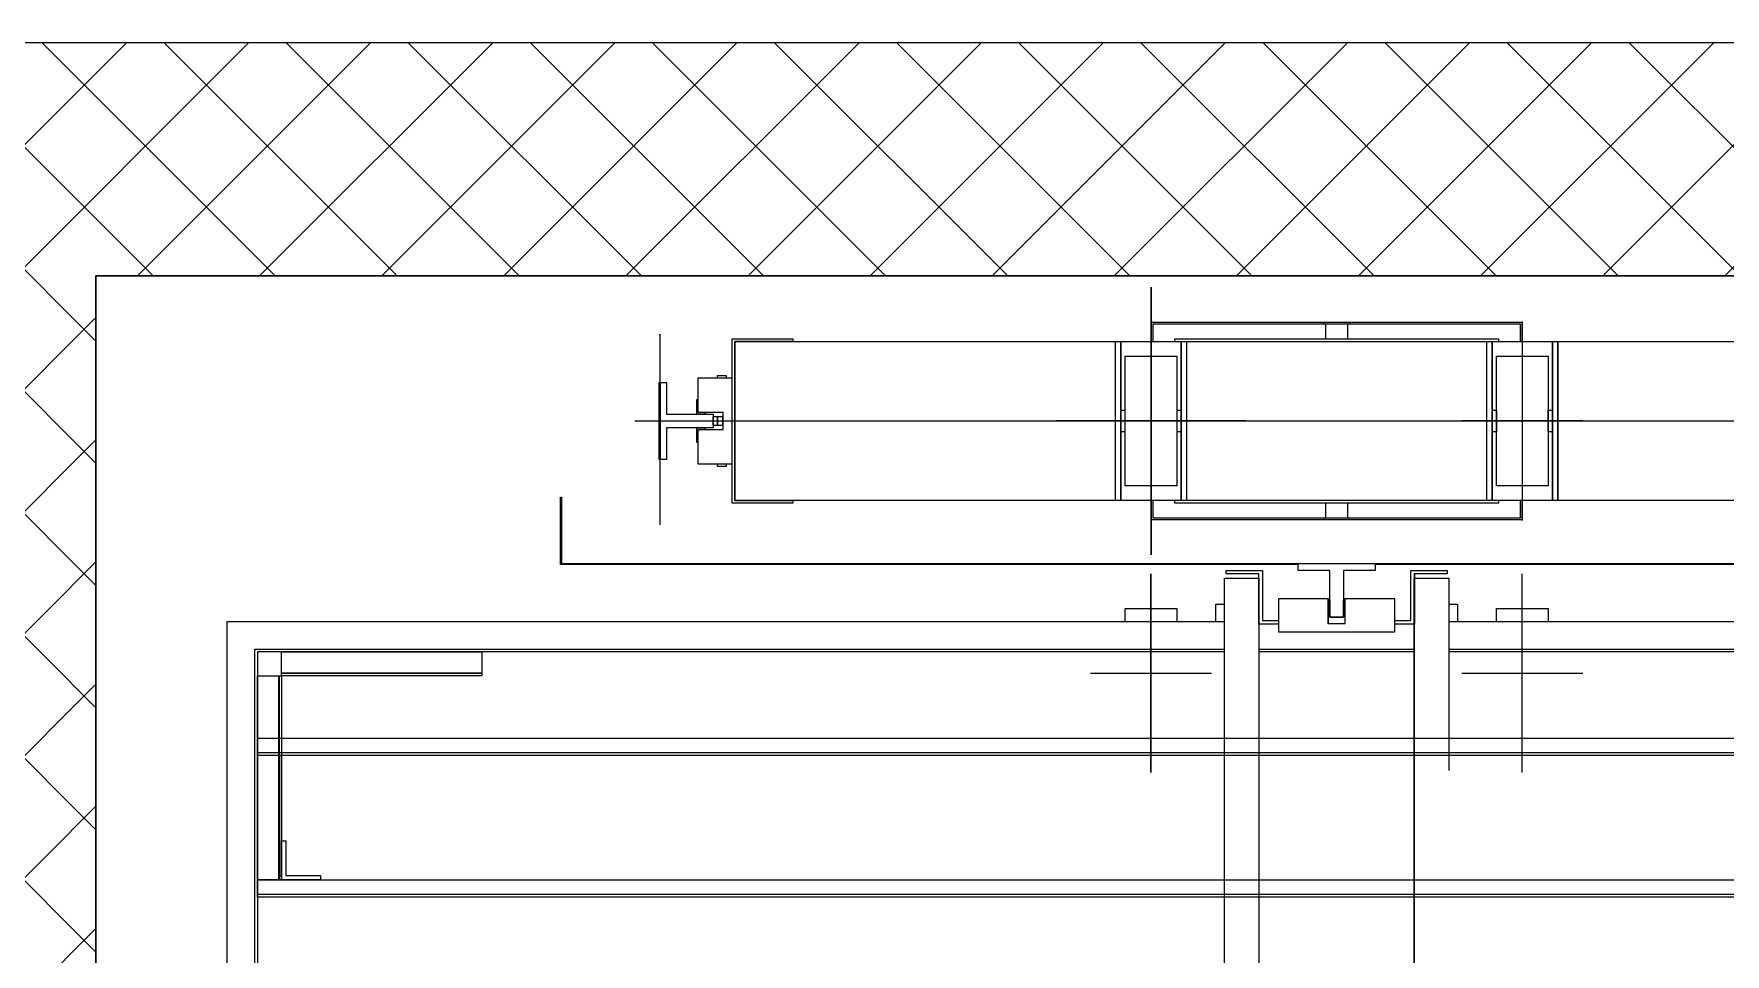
# Model space of a CAD drawing. Header units: millimetres. Extents: x 24747 to 137666, y -34589 to 43444.
# Drawn here: x 111600.2 to 111796.1, y 40690.8 to 40797.3 of the extents above; entities that cross this region are included whole.
import ezdxf

# ---------------------------------------------------------------- set-up
doc = ezdxf.new("R2010")
doc.units = ezdxf.units.MM
doc.header["$LTSCALE"] = 10
for name, color, linetype in [('EPC INTERRATO DEFINITIVO PILASTRI', 5, 'Continuous'), ('X_Ascensori', 6, 'Continuous'), ('X_MURI', 3, 'Continuous')]:
    doc.layers.add(name, color=color, linetype=linetype)
doc.layers.add('EPC RETINI PIANO INTERRATO DEFINITIVO', color=4, linetype='Continuous', lineweight=0)
pattern_1 = [(45, (157624.513, 6383.593), (-7.0710678, 7.0710678), []), (135, (157624.513, 6383.593), (-7.0710678, -7.0710678), [])]

# ---------------------------------------------------------------- blocks, each defined once
blk = doc.blocks.new('A$C63B8221F')
at = {"layer": 'X_Ascensori'}
for p, q in [((42451.8, 21777.53, 0), (42451.8, 21746.53, 0)), ((42451.85, 21771.23, 0), (42451.85, 21773.48, 0)), ((42451.85, 21773.48, 0), (42474.75, 21773.48, 0)), ((42452.05, 21771.23, 0), (42452.05, 21773.28, 0)), ((42452.05, 21773.28, 0), (42474.55, 21773.28, 0)), ((42471.85, 21773.28, 0), (42471.85, 21773.48, 0)), ((42471.85, 21773.48, 0), (42494.75, 21773.48, 0)), ((42472.05, 21771.53, 0), (42472.05, 21773.28, 0)), ((42472.05, 21773.28, 0), (42494.55, 21773.28, 0)), ((42474.55, 21773.28, 0), (42474.55, 21771.53, 0)), ((42474.75, 21773.48, 0), (42474.75, 21773.28, 0)), ((42494.55, 21773.28, 0), (42494.55, 21771.23, 0)), ((42494.75, 21773.48, 0), (42494.75, 21771.23, 0)), ((42494.8, 21773.53, 0), (42494.8, 21750.53, 0)), ((42394.85, 21772.03, 0), (42394.9, 21772.03, 0)), ((42394.9, 21772.03, 0), (42394.9, 21766.48, 0)), ((42403.3, 21752.53, 0), (42403.3, 21771.53, 0)), ((42403.3, 21771.53, 0), (42410.3, 21771.53, 0)), ((42403.6, 21771.23, 0), (42403.6, 21752.83, 0)), ((42410.3, 21771.23, 0), (42403.6, 21771.23, 0)), ((42403.6, 21752.83, 0), (42403.6, 21771.23, 0)), ((42403.6, 21771.23, 0), (42447.7, 21771.23, 0)), ((42410.3, 21771.53, 0), (42410.3, 21771.23, 0)), ((42447.7, 21771.23, 0), (42448.3, 21771.23, 0)), ((42447.7, 21752.83, 0), (42447.7, 21771.23, 0)), ((42448.3, 21771.23, 0), (42455.3, 21771.23, 0)), ((42448.3, 21763.28, 0), (42448.3, 21771.23, 0)), ((42448.3, 21771.23, 0), (42448.3, 21752.83, 0)), ((42454.55, 21771.23, 0), (42454.55, 21771.53, 0)), ((42454.55, 21771.53, 0), (42492.05, 21771.53, 0)), ((42455.3, 21771.23, 0), (42455.9, 21771.23, 0)), ((42455.3, 21752.83, 0), (42455.3, 21771.23, 0)), ((42455.3, 21771.23, 0), (42455.3, 21763.28, 0)), ((42455.9, 21771.23, 0), (42490.7, 21771.23, 0)), ((42455.9, 21771.23, 0), (42455.9, 21752.83, 0)), ((42490.7, 21752.83, 0), (42490.7, 21771.23, 0)), ((42490.7, 21771.23, 0), (42491.3, 21771.23, 0)), ((42491.3, 21771.23, 0), (42491.3, 21752.83, 0)), ((42491.3, 21763.28, 0), (42491.3, 21771.23, 0)), ((42491.3, 21771.23, 0), (42498.3, 21771.23, 0)), ((42492.05, 21771.53, 0), (42492.05, 21771.23, 0)), ((42498.3, 21771.23, 0), (42498.3, 21763.28, 0)), ((42498.3, 21752.83, 0), (42498.3, 21771.23, 0)), ((42498.3, 21771.23, 0), (42498.9, 21771.23, 0)), ((42498.9, 21771.23, 0), (42498.9, 21752.83, 0)), ((42498.9, 21771.23, 0), (42543, 21771.23, 0)), ((42448.8, 21768.96, 0), (42448.8, 21769.53, 0)), ((42448.8, 21769.53, 0), (42454.8, 21769.53, 0)), ((42448.8, 21767.33, 0), (42448.8, 21768.96, 0)), ((42454.8, 21769.53, 0), (42454.8, 21768.96, 0)), ((42454.8, 21768.96, 0), (42454.8, 21767.33, 0)), ((42491.8, 21768.96, 0), (42491.8, 21769.53, 0)), ((42491.8, 21769.53, 0), (42497.8, 21769.53, 0)), ((42491.8, 21767.33, 0), (42491.8, 21768.96, 0)), ((42497.8, 21769.53, 0), (42497.8, 21768.96, 0)), ((42497.8, 21768.96, 0), (42497.8, 21767.33, 0)), ((42394.85, 21757.58, 0), (42394.85, 21766.48, 0)), ((42394.85, 21766.48, 0), (42394.95, 21766.48, 0)), ((42394.9, 21766.48, 0), (42395.69, 21766.48, 0)), ((42394.9, 21757.58, 0), (42394.9, 21766.48, 0)), ((42394.95, 21766.48, 0), (42394.95, 21757.58, 0)), ((42395.69, 21766.48, 0), (42395.69, 21762.82, 0)), ((42399.35, 21763.03, 0), (42399.35, 21767.03, 0)), ((42399.35, 21767.03, 0), (42403.25, 21767.03, 0)), ((42401.6, 21767.03, 0), (42401.6, 21767.28, 0)), ((42401.6, 21767.28, 0), (42402.6, 21767.28, 0)), ((42402.6, 21767.28, 0), (42402.6, 21767.03, 0)), ((42403.25, 21767.03, 0), (42403.25, 21757.03, 0)), ((42448.8, 21764.9, 0), (42448.8, 21767.33, 0)), ((42454.8, 21767.33, 0), (42454.8, 21764.9, 0)), ((42491.8, 21764.9, 0), (42491.8, 21767.33, 0)), ((42497.8, 21767.33, 0), (42497.8, 21764.9, 0)), ((42399.2, 21762.83, 0), (42399.2, 21764.53, 0)), ((42399.2, 21764.53, 0), (42399.35, 21764.53, 0)), ((42448.8, 21762.03, 0), (42448.8, 21764.9, 0)), ((42454.8, 21764.9, 0), (42454.8, 21762.03, 0)), ((42491.8, 21762.03, 0), (42491.8, 21764.9, 0)), ((42497.8, 21764.9, 0), (42497.8, 21762.03, 0)), ((42395.69, 21762.82, 0), (42401.1, 21762.82, 0)), ((42400.2, 21762.83, 0), (42399.2, 21762.83, 0)), ((42402.25, 21763.03, 0), (42399.35, 21763.03, 0)), ((42400.2, 21762.82, 0), (42400.2, 21763.03, 0)), ((42401.1, 21762.82, 0), (42401.1, 21761.24, 0)), ((42402.2, 21762.53, 0), (42401.1, 21762.53, 0)), ((42401.1, 21761.53, 0), (42401.1, 21762.53, 0)), ((42401.6, 21762.53, 0), (42401.6, 21761.53, 0)), ((42401.6, 21761.53, 0), (42401.6, 21762.53, 0)), ((42402.2, 21761.53, 0), (42402.2, 21762.53, 0)), ((42402.25, 21761.03, 0), (42402.25, 21763.03, 0)), ((42448.3, 21763.18, 0), (42448.3, 21763.28, 0)), ((42448.3, 21763.28, 0), (42448.8, 21763.28, 0)), ((42448.3, 21762.91, 0), (42448.3, 21763.18, 0)), ((42448.3, 21762.51, 0), (42448.3, 21762.91, 0)), ((42448.3, 21762.03, 0), (42448.3, 21762.51, 0)), ((42454.8, 21763.28, 0), (42455.3, 21763.28, 0)), ((42455.3, 21763.28, 0), (42455.3, 21763.18, 0)), ((42455.3, 21763.18, 0), (42455.3, 21762.91, 0)), ((42455.3, 21762.91, 0), (42455.3, 21762.51, 0)), ((42455.3, 21762.51, 0), (42455.3, 21762.03, 0)), ((42491.3, 21763.18, 0), (42491.3, 21763.28, 0)), ((42491.3, 21763.28, 0), (42491.8, 21763.28, 0)), ((42491.3, 21762.91, 0), (42491.3, 21763.18, 0)), ((42491.3, 21762.51, 0), (42491.3, 21762.91, 0)), ((42491.3, 21762.03, 0), (42491.3, 21762.51, 0)), ((42491.8, 21763.28, 0), (42491.8, 21763.18, 0)), ((42491.8, 21763.18, 0), (42491.8, 21762.91, 0)), ((42491.8, 21762.91, 0), (42491.8, 21762.51, 0)), ((42491.8, 21762.51, 0), (42491.8, 21762.03, 0)), ((42497.8, 21763.18, 0), (42497.8, 21763.28, 0)), ((42497.8, 21763.28, 0), (42498.3, 21763.28, 0)), ((42497.8, 21762.91, 0), (42497.8, 21763.18, 0)), ((42497.8, 21762.51, 0), (42497.8, 21762.91, 0)), ((42497.8, 21762.03, 0), (42497.8, 21762.51, 0)), ((42498.3, 21763.28, 0), (42498.3, 21763.18, 0)), ((42498.3, 21763.18, 0), (42498.3, 21762.91, 0)), ((42498.3, 21762.91, 0), (42498.3, 21762.51, 0)), ((42498.3, 21762.51, 0), (42498.3, 21762.03, 0)), ((42392, 21762.03, 0), (42554.6, 21762.03, 0)), ((42401.1, 21761.24, 0), (42395.69, 21761.24, 0)), ((42395.69, 21761.24, 0), (42395.69, 21757.58, 0)), ((42399.2, 21759.53, 0), (42399.2, 21761.23, 0)), ((42399.2, 21761.23, 0), (42400.2, 21761.23, 0)), ((42399.35, 21757.03, 0), (42399.35, 21761.03, 0)), ((42399.35, 21761.03, 0), (42402.25, 21761.03, 0)), ((42400.2, 21761.03, 0), (42400.2, 21761.24, 0)), ((42401.1, 21761.53, 0), (42402.2, 21761.53, 0)), ((42462.8, 21762.03, 0), (42440.8, 21762.03, 0)), ((42448.3, 21761.55, 0), (42448.3, 21762.03, 0)), ((42448.3, 21761.15, 0), (42448.3, 21761.55, 0)), ((42448.3, 21760.87, 0), (42448.3, 21761.15, 0)), ((42448.3, 21760.78, 0), (42448.3, 21760.87, 0)), ((42448.8, 21760.78, 0), (42448.3, 21760.78, 0)), ((42448.3, 21752.83, 0), (42448.3, 21760.78, 0)), ((42448.8, 21759.16, 0), (42448.8, 21762.03, 0)), ((42454.8, 21762.03, 0), (42454.8, 21759.16, 0)), ((42455.3, 21760.78, 0), (42454.8, 21760.78, 0)), ((42455.3, 21762.03, 0), (42455.3, 21761.55, 0)), ((42455.3, 21761.55, 0), (42455.3, 21761.15, 0)), ((42455.3, 21761.15, 0), (42455.3, 21760.87, 0)), ((42455.3, 21760.87, 0), (42455.3, 21760.78, 0)), ((42455.3, 21760.78, 0), (42455.3, 21752.83, 0)), ((42501.8, 21762.03, 0), (42487.8, 21762.03, 0)), ((42491.3, 21761.55, 0), (42491.3, 21762.03, 0)), ((42491.3, 21761.15, 0), (42491.3, 21761.55, 0)), ((42491.3, 21760.87, 0), (42491.3, 21761.15, 0)), ((42491.3, 21760.78, 0), (42491.3, 21760.87, 0)), ((42491.8, 21760.78, 0), (42491.3, 21760.78, 0)), ((42491.3, 21752.83, 0), (42491.3, 21760.78, 0)), ((42491.8, 21762.03, 0), (42491.8, 21761.55, 0)), ((42491.8, 21759.16, 0), (42491.8, 21762.03, 0)), ((42491.8, 21761.55, 0), (42491.8, 21761.15, 0)), ((42491.8, 21761.15, 0), (42491.8, 21760.87, 0)), ((42491.8, 21760.87, 0), (42491.8, 21760.78, 0)), ((42497.8, 21761.55, 0), (42497.8, 21762.03, 0)), ((42497.8, 21762.03, 0), (42497.8, 21759.16, 0)), ((42497.8, 21761.15, 0), (42497.8, 21761.55, 0)), ((42497.8, 21760.87, 0), (42497.8, 21761.15, 0)), ((42497.8, 21760.78, 0), (42497.8, 21760.87, 0)), ((42498.3, 21760.78, 0), (42497.8, 21760.78, 0)), ((42498.3, 21762.03, 0), (42498.3, 21761.55, 0)), ((42498.3, 21761.55, 0), (42498.3, 21761.15, 0)), ((42498.3, 21761.15, 0), (42498.3, 21760.87, 0)), ((42498.3, 21760.87, 0), (42498.3, 21760.78, 0)), ((42498.3, 21760.78, 0), (42498.3, 21752.83, 0)), ((42399.35, 21759.53, 0), (42399.2, 21759.53, 0)), ((42448.8, 21756.73, 0), (42448.8, 21759.16, 0)), ((42454.8, 21759.16, 0), (42454.8, 21756.73, 0)), ((42491.8, 21756.73, 0), (42491.8, 21759.16, 0)), ((42497.8, 21759.16, 0), (42497.8, 21756.73, 0)), ((42394.95, 21757.58, 0), (42394.85, 21757.58, 0)), ((42395.69, 21757.58, 0), (42394.9, 21757.58, 0)), ((42394.9, 21757.58, 0), (42394.9, 21750.03, 0)), ((42403.25, 21757.03, 0), (42399.35, 21757.03, 0)), ((42401.6, 21756.78, 0), (42401.6, 21757.03, 0)), ((42402.6, 21756.78, 0), (42401.6, 21756.78, 0)), ((42402.6, 21757.03, 0), (42402.6, 21756.78, 0)), ((42448.8, 21755.1, 0), (42448.8, 21756.73, 0)), ((42454.8, 21756.73, 0), (42454.8, 21755.1, 0)), ((42491.8, 21755.1, 0), (42491.8, 21756.73, 0)), ((42497.8, 21756.73, 0), (42497.8, 21755.1, 0)), ((42448.8, 21754.53, 0), (42448.8, 21755.1, 0)), ((42454.8, 21755.1, 0), (42454.8, 21754.53, 0)), ((42491.8, 21754.53, 0), (42491.8, 21755.1, 0)), ((42497.8, 21755.1, 0), (42497.8, 21754.53, 0)), ((42383.4, 21753.23, 0), (42383.5, 21753.23, 0)), ((42383.4, 21745.43, 0), (42383.4, 21753.23, 0)), ((42383.5, 21753.23, 0), (42383.5, 21745.53, 0)), ((42403.6, 21752.83, 0), (42410.3, 21752.83, 0)), ((42447.7, 21752.83, 0), (42403.6, 21752.83, 0)), ((42410.3, 21752.83, 0), (42410.3, 21752.53, 0)), ((42448.3, 21752.83, 0), (42447.7, 21752.83, 0)), ((42455.3, 21752.83, 0), (42448.3, 21752.83, 0)), ((42454.8, 21754.53, 0), (42448.8, 21754.53, 0)), ((42451.85, 21750.58, 0), (42451.85, 21752.83, 0)), ((42452.05, 21750.78, 0), (42452.05, 21752.83, 0)), ((42454.55, 21752.53, 0), (42454.55, 21752.83, 0)), ((42455.9, 21752.83, 0), (42455.3, 21752.83, 0)), ((42490.7, 21752.83, 0), (42455.9, 21752.83, 0)), ((42491.3, 21752.83, 0), (42490.7, 21752.83, 0)), ((42498.3, 21752.83, 0), (42491.3, 21752.83, 0)), ((42497.8, 21754.53, 0), (42491.8, 21754.53, 0)), ((42492.05, 21752.83, 0), (42492.05, 21752.53, 0)), ((42494.55, 21752.83, 0), (42494.55, 21750.78, 0)), ((42494.75, 21752.83, 0), (42494.75, 21750.58, 0)), ((42498.9, 21752.83, 0), (42498.3, 21752.83, 0)), ((42543, 21752.83, 0), (42498.9, 21752.83, 0)), ((42410.3, 21752.53, 0), (42403.3, 21752.53, 0)), ((42474.55, 21750.78, 0), (42452.05, 21750.78, 0)), ((42492.05, 21752.53, 0), (42454.55, 21752.53, 0)), ((42471.85, 21750.58, 0), (42471.85, 21750.78, 0)), ((42472.05, 21750.78, 0), (42472.05, 21752.53, 0)), ((42494.55, 21750.78, 0), (42472.05, 21750.78, 0)), ((42474.55, 21752.53, 0), (42474.55, 21750.78, 0)), ((42474.75, 21750.78, 0), (42474.75, 21750.58, 0)), ((42474.75, 21750.58, 0), (42451.85, 21750.58, 0)), ((42494.75, 21750.58, 0), (42471.85, 21750.58, 0)), ((42468.85, 21745.43, 0), (42383.4, 21745.43, 0)), ((42383.5, 21745.53, 0), (42468.85, 21745.53, 0)), ((42468.85, 21744.74, 0), (42468.85, 21745.53, 0)), ((42468.85, 21745.53, 0), (42477.75, 21745.53, 0)), ((42468.85, 21745.48, 0), (42468.85, 21745.53, 0)), ((42468.85, 21745.53, 0), (42468.85, 21745.43, 0)), ((42477.75, 21745.48, 0), (42468.85, 21745.48, 0)), ((42477.75, 21745.53, 0), (42477.75, 21744.74, 0)), ((42477.75, 21745.53, 0), (42477.75, 21745.48, 0)), ((42477.75, 21745.43, 0), (42477.75, 21745.53, 0)), ((42477.75, 21745.53, 0), (42563.1, 21745.53, 0)), ((42563.2, 21745.43, 0), (42477.75, 21745.43, 0)), ((42451.8, 21721.33, 0), (42451.8, 21744.33, 0)), ((42460.3, 21743.83, 0), (42464.3, 21743.83, 0)), ((42460.3, 21606.83, 0), (42460.3, 21743.83, 0)), ((42460.5, 21744.73, 0), (42464.7, 21744.73, 0)), ((42460.5, 21744.33, 0), (42460.5, 21744.73, 0)), ((42464.3, 21744.33, 0), (42460.5, 21744.33, 0)), ((42464.3, 21738.53, 0), (42464.3, 21744.33, 0)), ((42464.3, 21743.83, 0), (42464.3, 21606.83, 0)), ((42464.7, 21744.73, 0), (42464.7, 21738.93, 0)), ((42472.51, 21744.74, 0), (42468.85, 21744.74, 0)), ((42472.51, 21739.33, 0), (42472.51, 21744.74, 0)), ((42474.1, 21744.74, 0), (42474.1, 21739.33, 0)), ((42477.75, 21744.74, 0), (42474.1, 21744.74, 0)), ((42481.9, 21744.73, 0), (42486.1, 21744.73, 0)), ((42481.9, 21738.93, 0), (42481.9, 21744.73, 0)), ((42486.1, 21744.33, 0), (42482.3, 21744.33, 0)), ((42482.3, 21744.33, 0), (42482.3, 21738.53, 0)), ((42482.3, 21743.83, 0), (42486.3, 21743.83, 0)), ((42482.3, 21606.83, 0), (42482.3, 21743.83, 0)), ((42486.1, 21744.73, 0), (42486.1, 21744.33, 0)), ((42486.3, 21743.83, 0), (42486.3, 21721.58, 0)), ((42494.8, 21721.33, 0), (42494.8, 21744.33, 0)), ((42466.6, 21741.48, 0), (42472.3, 21741.48, 0)), ((42466.6, 21737.58, 0), (42466.6, 21741.48, 0)), ((42472.3, 21741.48, 0), (42472.3, 21738.58, 0)), ((42472.3, 21741.33, 0), (42472.5, 21741.33, 0)), ((42472.5, 21741.33, 0), (42472.5, 21739.33, 0)), ((42474.1, 21739.33, 0), (42474.1, 21741.33, 0)), ((42474.1, 21741.33, 0), (42474.3, 21741.33, 0)), ((42474.3, 21741.48, 0), (42480, 21741.48, 0)), ((42474.3, 21738.58, 0), (42474.3, 21741.48, 0)), ((42480, 21741.48, 0), (42480, 21737.58, 0)), ((42448.8, 21739.76, 0), (42448.8, 21740.33, 0)), ((42448.8, 21740.33, 0), (42454.8, 21740.33, 0)), ((42448.8, 21738.83, 0), (42448.8, 21739.76, 0)), ((42454.8, 21740.33, 0), (42454.8, 21739.76, 0)), ((42454.8, 21739.76, 0), (42454.8, 21738.83, 0)), ((42459.3, 21740.83, 0), (42460.3, 21740.83, 0)), ((42459.3, 21738.83, 0), (42459.3, 21740.83, 0)), ((42464.7, 21738.93, 0), (42466.6, 21738.93, 0)), ((42472.5, 21739.33, 0), (42474.1, 21739.33, 0)), ((42474.1, 21739.33, 0), (42472.51, 21739.33, 0)), ((42480, 21738.93, 0), (42481.9, 21738.93, 0)), ((42486.3, 21740.83, 0), (42487.3, 21740.83, 0)), ((42487.3, 21740.83, 0), (42487.3, 21738.83, 0)), ((42491.8, 21739.76, 0), (42491.8, 21740.33, 0)), ((42491.8, 21740.33, 0), (42497.8, 21740.33, 0)), ((42491.8, 21738.83, 0), (42491.8, 21739.76, 0)), ((42497.8, 21740.33, 0), (42497.8, 21739.76, 0)), ((42497.8, 21739.76, 0), (42497.8, 21738.83, 0)), ((42344.8, 21738.83, 0), (42460.3, 21738.83, 0)), ((42344.8, 21611.83, 0), (42344.8, 21738.83, 0)), ((42466.6, 21738.53, 0), (42464.3, 21738.53, 0)), ((42480, 21737.58, 0), (42466.6, 21737.58, 0)), ((42472.3, 21738.58, 0), (42474.3, 21738.58, 0)), ((42482.3, 21738.53, 0), (42480, 21738.53, 0)), ((42486.3, 21738.83, 0), (42584.8, 21738.83, 0)), ((42348, 21615.03, 0), (42348, 21735.63, 0)), ((42348, 21735.63, 0), (42460.3, 21735.63, 0)), ((42348.3, 21735.33, 0), (42348.3, 21615.33, 0)), ((42460.3, 21735.33, 0), (42348.3, 21735.33, 0)), ((42351.1, 21732.83, 0), (42351.1, 21735.33, 0)), ((42351.1, 21735.33, 0), (42374.3, 21735.33, 0)), ((42374.3, 21735.33, 0), (42374.3, 21732.83, 0)), ((42464.3, 21735.63, 0), (42482.3, 21735.63, 0)), ((42482.3, 21735.33, 0), (42464.3, 21735.33, 0)), ((42486.3, 21735.63, 0), (42578.6, 21735.63, 0)), ((42578.6, 21735.33, 0), (42486.3, 21735.33, 0)), ((42348.3, 21732.53, 0), (42350.8, 21732.53, 0)), ((42348.3, 21708.93, 0), (42348.3, 21732.53, 0)), ((42350.8, 21732.53, 0), (42351.1, 21732.53, 0)), ((42350.8, 21708.93, 0), (42350.8, 21732.53, 0)), ((42350.8, 21732.53, 0), (42350.8, 21708.93, 0)), ((42351.1, 21732.53, 0), (42351.1, 21732.83, 0)), ((42351.1, 21732.83, 0), (42374.3, 21732.83, 0)), ((42374.3, 21732.83, 0), (42351.1, 21732.83, 0)), ((42374.3, 21732.53, 0), (42351.1, 21732.53, 0)), ((42351.1, 21732.53, 0), (42351.1, 21708.93, 0)), ((42374.3, 21732.83, 0), (42374.3, 21732.53, 0)), ((42444.8, 21732.83, 0), (42458.8, 21732.83, 0)), ((42487.8, 21732.83, 0), (42501.8, 21732.83, 0)), ((42348.3, 21723.33, 0), (42348.3, 21725.33, 0)), ((42348.3, 21725.33, 0), (42578.3, 21725.33, 0)), ((42348.3, 21723.63, 0), (42348.3, 21725.33, 0)), ((42348.3, 21725.33, 0), (42578.3, 21725.33, 0)), ((42578.3, 21723.63, 0), (42348.3, 21723.63, 0)), ((42578.3, 21723.33, 0), (42348.3, 21723.33, 0)), ((42350.9, 21723.33, 0), (42351.1, 21723.33, 0)), ((42350.9, 21709.33, 0), (42350.9, 21723.33, 0)), ((42351.1, 21723.33, 0), (42351.1, 21709.33, 0)), ((42351.1, 21713.43, 0), (42351.6, 21713.43, 0)), ((42351.1, 21708.93, 0), (42351.1, 21713.43, 0)), ((42351.6, 21713.43, 0), (42351.6, 21709.43, 0)), ((42348.3, 21706.93, 0), (42348.3, 21708.93, 0)), ((42348.3, 21708.93, 0), (42578.3, 21708.93, 0)), ((42348.3, 21707.23, 0), (42348.3, 21708.93, 0)), ((42348.3, 21708.93, 0), (42578.3, 21708.93, 0)), ((42350.8, 21708.93, 0), (42348.3, 21708.93, 0)), ((42351.1, 21708.93, 0), (42350.8, 21708.93, 0)), ((42351.1, 21709.33, 0), (42350.9, 21709.33, 0)), ((42355.6, 21708.93, 0), (42351.1, 21708.93, 0)), ((42351.6, 21709.43, 0), (42355.6, 21709.43, 0)), ((42355.6, 21709.43, 0), (42355.6, 21708.93, 0)), ((42578.3, 21707.23, 0), (42348.3, 21707.23, 0)), ((42578.3, 21706.93, 0), (42348.3, 21706.93, 0))]:
    blk.add_line(p, q, dxfattribs=at)

msp = doc.modelspace()

# ---------------------------------------------------------------- hatches: boundary and pattern name
at = {"layer": 'EPC RETINI PIANO INTERRATO DEFINITIVO'}
h = msp.add_hatch(dxfattribs=at)
h.set_pattern_fill('_USER', color=256, scale=10, angle=45, style=0, double=1, pattern_type=0)
h.set_pattern_definition(pattern_1)
h.paths.add_polyline_path([(108851.46132, 41258.30505), (108896.46132, 41258.30505), (108896.46132, 41208.30505), (108851.46132, 41208.30505)])
h.paths.add_polyline_path([(108851.46132, 40862.30505), (108896.46132, 40862.30505), (108896.46132, 40812.30505), (108851.46132, 40812.30505)])
h.paths.add_polyline_path([(109268.20701, 40828.18846), (109268.20701, 40801.18846), (109388.20701, 40801.18846), (109388.20701, 40828.18846)])
h.paths.add_polyline_path([(109851.46318, 40784.32741), (109878.46318, 40784.32741), (109878.46318, 40553.62981), (109851.46318, 40553.62981)])
h.paths.add_polyline_path([(110242.97444, 40784.32741), (110269.97444, 40784.32741), (110269.97444, 40664.32741), (110242.97444, 40664.32741)])
h.paths.add_polyline_path([(110952.44177, 40356.30491), (110932.44177, 40356.30491), (110932.44177, 40796.30491), (110952.44177, 40796.30491)])
h.paths.add_polyline_path([(111607.37262, 40584.30491), (111884.43408, 40584.30491), (111884.43408, 40568.32323), (111607.37262, 40568.32323)])
h.paths.add_polyline_path([(111607.37262, 40769.30491), (111884.37262, 40769.30491), (111884.37262, 40796.30491), (111580.37262, 40796.30491), (111580.37262, 40356.30491), (111884.37262, 40356.30491), (111884.37262, 40383.30491), (111607.37262, 40383.30491)])
h = msp.add_hatch(dxfattribs=at)
h.set_pattern_fill('_USER', color=256, scale=10, angle=45, style=0, double=1, pattern_type=0)
h.set_pattern_definition(pattern_1)
h.paths.add_polyline_path([(111884.37262, 40796.30491), (111580.37262, 40796.30491), (111580.37262, 40356.30491), (111884.37262, 40356.30491), (111884.37262, 40383.30491), (111607.37262, 40383.30491), (111607.37262, 40769.30491), (111884.37262, 40769.30491)])

# ---------------------------------------------------------------- linework, layer by layer
at = {"layer": 'EPC INTERRATO DEFINITIVO PILASTRI', "elevation": 0}
msp.add_lwpolyline([(111607.37262, 40769.30491), (111884.37262, 40769.30491), (111884.37262, 40796.30491), (111580.37262, 40796.30491), (111580.37262, 40356.30491), (111884.37262, 40356.30491), (111884.37262, 40383.30491), (111607.37262, 40383.30491), (111607.37262, 40769.30491)], dxfattribs=at)
msp.add_lwpolyline([(111607.37262, 40769.30491), (111884.37262, 40769.30491), (111884.37262, 40796.30491), (111580.37262, 40796.30491), (111580.37262, 40356.30491), (111884.37262, 40356.30491), (111884.37262, 40383.30491), (111607.37262, 40383.30491), (111607.37262, 40769.30491)], dxfattribs=at)
at = {"layer": 'X_Ascensori'}
for p, q in [((111729.57262, 40768.02323, 0), (111729.57262, 40737.02323, 0)), ((111729.62262, 40761.72323, 0), (111729.62262, 40763.97323, 0)), ((111729.62262, 40763.97323, 0), (111752.52262, 40763.97323, 0)), ((111729.82262, 40761.72323, 0), (111729.82262, 40763.77323, 0)), ((111729.82262, 40763.77323, 0), (111752.32262, 40763.77323, 0)), ((111749.62262, 40763.77323, 0), (111749.62262, 40763.97323, 0)), ((111749.62262, 40763.97323, 0), (111772.52262, 40763.97323, 0)), ((111749.82262, 40762.02323, 0), (111749.82262, 40763.77323, 0)), ((111749.82262, 40763.77323, 0), (111772.32262, 40763.77323, 0)), ((111752.32262, 40763.77323, 0), (111752.32262, 40762.02323, 0)), ((111752.52262, 40763.97323, 0), (111752.52262, 40763.77323, 0)), ((111772.32262, 40763.77323, 0), (111772.32262, 40761.72323, 0)), ((111772.52262, 40763.97323, 0), (111772.52262, 40761.72323, 0)), ((111772.57262, 40764.02323, 0), (111772.57262, 40741.02323, 0)), ((111672.62262, 40762.52323, 0), (111672.67262, 40762.52323, 0)), ((111672.67262, 40762.52323, 0), (111672.67262, 40756.97323, 0)), ((111681.07262, 40743.02323, 0), (111681.07262, 40762.02323, 0)), ((111681.07262, 40762.02323, 0), (111688.07262, 40762.02323, 0)), ((111681.37262, 40761.72323, 0), (111681.37262, 40743.32323, 0)), ((111688.07262, 40761.72323, 0), (111681.37262, 40761.72323, 0)), ((111681.37262, 40743.32323, 0), (111681.37262, 40761.72323, 0)), ((111681.37262, 40761.72323, 0), (111725.47262, 40761.72323, 0)), ((111688.07262, 40762.02323, 0), (111688.07262, 40761.72323, 0)), ((111725.47262, 40761.72323, 0), (111726.07262, 40761.72323, 0)), ((111725.47262, 40743.32323, 0), (111725.47262, 40761.72323, 0)), ((111726.07262, 40761.72323, 0), (111733.07262, 40761.72323, 0)), ((111726.07262, 40753.77323, 0), (111726.07262, 40761.72323, 0)), ((111726.07262, 40761.72323, 0), (111726.07262, 40743.32323, 0)), ((111732.32262, 40761.72323, 0), (111732.32262, 40762.02323, 0)), ((111732.32262, 40762.02323, 0), (111769.82262, 40762.02323, 0)), ((111733.07262, 40761.72323, 0), (111733.67262, 40761.72323, 0)), ((111733.07262, 40743.32323, 0), (111733.07262, 40761.72323, 0)), ((111733.07262, 40761.72323, 0), (111733.07262, 40753.77323, 0)), ((111733.67262, 40761.72323, 0), (111768.47262, 40761.72323, 0)), ((111733.67262, 40761.72323, 0), (111733.67262, 40743.32323, 0)), ((111768.47262, 40743.32323, 0), (111768.47262, 40761.72323, 0)), ((111768.47262, 40761.72323, 0), (111769.07262, 40761.72323, 0)), ((111769.07262, 40761.72323, 0), (111769.07262, 40743.32323, 0)), ((111769.07262, 40753.77323, 0), (111769.07262, 40761.72323, 0)), ((111769.07262, 40761.72323, 0), (111776.07262, 40761.72323, 0)), ((111769.82262, 40762.02323, 0), (111769.82262, 40761.72323, 0)), ((111776.07262, 40761.72323, 0), (111776.07262, 40753.77323, 0)), ((111776.07262, 40743.32323, 0), (111776.07262, 40761.72323, 0)), ((111776.07262, 40761.72323, 0), (111776.67262, 40761.72323, 0)), ((111776.67262, 40761.72323, 0), (111776.67262, 40743.32323, 0)), ((111776.67262, 40761.72323, 0), (111820.77262, 40761.72323, 0)), ((111726.57262, 40759.45232, 0), (111726.57262, 40760.02323, 0)), ((111726.57262, 40760.02323, 0), (111732.57262, 40760.02323, 0)), ((111726.57262, 40757.82653, 0), (111726.57262, 40759.45232, 0)), ((111732.57262, 40760.02323, 0), (111732.57262, 40759.45232, 0)), ((111732.57262, 40759.45232, 0), (111732.57262, 40757.82653, 0)), ((111769.57262, 40759.45232, 0), (111769.57262, 40760.02323, 0)), ((111769.57262, 40760.02323, 0), (111775.57262, 40760.02323, 0)), ((111769.57262, 40757.82653, 0), (111769.57262, 40759.45232, 0)), ((111775.57262, 40760.02323, 0), (111775.57262, 40759.45232, 0)), ((111775.57262, 40759.45232, 0), (111775.57262, 40757.82653, 0)), ((111672.62262, 40748.07323, 0), (111672.62262, 40756.97323, 0)), ((111672.62262, 40756.97323, 0), (111672.72262, 40756.97323, 0)), ((111672.67262, 40756.97323, 0), (111673.46262, 40756.97323, 0)), ((111672.67262, 40748.07323, 0), (111672.67262, 40756.97323, 0)), ((111672.72262, 40756.97323, 0), (111672.72262, 40748.07323, 0)), ((111673.46262, 40756.97323, 0), (111673.46262, 40753.31723, 0)), ((111677.12262, 40753.52323, 0), (111677.12262, 40757.52323, 0)), ((111677.12262, 40757.52323, 0), (111681.02262, 40757.52323, 0)), ((111679.37262, 40757.52323, 0), (111679.37262, 40757.77323, 0)), ((111679.37262, 40757.77323, 0), (111680.37262, 40757.77323, 0)), ((111680.37262, 40757.77323, 0), (111680.37262, 40757.52323, 0)), ((111681.02262, 40757.52323, 0), (111681.02262, 40747.52323, 0)), ((111726.57262, 40755.39335, 0), (111726.57262, 40757.82653, 0)), ((111732.57262, 40757.82653, 0), (111732.57262, 40755.39335, 0)), ((111769.57262, 40755.39335, 0), (111769.57262, 40757.82653, 0)), ((111775.57262, 40757.82653, 0), (111775.57262, 40755.39335, 0)), ((111676.97262, 40753.32323, 0), (111676.97262, 40755.02323, 0)), ((111676.97262, 40755.02323, 0), (111677.12262, 40755.02323, 0)), ((111726.57262, 40752.52323, 0), (111726.57262, 40755.39335, 0)), ((111732.57262, 40755.39335, 0), (111732.57262, 40752.52323, 0)), ((111769.57262, 40752.52323, 0), (111769.57262, 40755.39335, 0)), ((111775.57262, 40755.39335, 0), (111775.57262, 40752.52323, 0)), ((111673.46262, 40753.31723, 0), (111678.87262, 40753.31723, 0)), ((111677.97262, 40753.32323, 0), (111676.97262, 40753.32323, 0)), ((111680.02262, 40753.52323, 0), (111677.12262, 40753.52323, 0)), ((111677.97262, 40753.31723, 0), (111677.97262, 40753.52323, 0)), ((111678.87262, 40753.31723, 0), (111678.87262, 40751.72923, 0)), ((111679.97262, 40753.02323, 0), (111678.87262, 40753.02323, 0)), ((111678.87262, 40752.02323, 0), (111678.87262, 40753.02323, 0)), ((111679.37262, 40753.02323, 0), (111679.37262, 40752.02323, 0)), ((111679.37262, 40752.02323, 0), (111679.37262, 40753.02323, 0)), ((111679.97262, 40752.02323, 0), (111679.97262, 40753.02323, 0)), ((111680.02262, 40751.52323, 0), (111680.02262, 40753.52323, 0)), ((111726.07262, 40753.67808, 0), (111726.07262, 40753.77323, 0)), ((111726.07262, 40753.77323, 0), (111726.57262, 40753.77323, 0)), ((111726.07262, 40753.40711, 0), (111726.07262, 40753.67808, 0)), ((111726.07262, 40753.00158, 0), (111726.07262, 40753.40711, 0)), ((111726.07262, 40752.52323, 0), (111726.07262, 40753.00158, 0)), ((111732.57262, 40753.77323, 0), (111733.07262, 40753.77323, 0)), ((111733.07262, 40753.77323, 0), (111733.07262, 40753.67808, 0)), ((111733.07262, 40753.67808, 0), (111733.07262, 40753.40711, 0)), ((111733.07262, 40753.40711, 0), (111733.07262, 40753.00158, 0)), ((111733.07262, 40753.00158, 0), (111733.07262, 40752.52323, 0)), ((111769.07262, 40753.67808, 0), (111769.07262, 40753.77323, 0)), ((111769.07262, 40753.77323, 0), (111769.57262, 40753.77323, 0)), ((111769.07262, 40753.40711, 0), (111769.07262, 40753.67808, 0)), ((111769.07262, 40753.00158, 0), (111769.07262, 40753.40711, 0)), ((111769.07262, 40752.52323, 0), (111769.07262, 40753.00158, 0)), ((111769.57262, 40753.77323, 0), (111769.57262, 40753.67808, 0)), ((111769.57262, 40753.67808, 0), (111769.57262, 40753.40711, 0)), ((111769.57262, 40753.40711, 0), (111769.57262, 40753.00158, 0)), ((111769.57262, 40753.00158, 0), (111769.57262, 40752.52323, 0)), ((111775.57262, 40753.67808, 0), (111775.57262, 40753.77323, 0)), ((111775.57262, 40753.77323, 0), (111776.07262, 40753.77323, 0)), ((111775.57262, 40753.40711, 0), (111775.57262, 40753.67808, 0)), ((111775.57262, 40753.00158, 0), (111775.57262, 40753.40711, 0)), ((111775.57262, 40752.52323, 0), (111775.57262, 40753.00158, 0)), ((111776.07262, 40753.77323, 0), (111776.07262, 40753.67808, 0)), ((111776.07262, 40753.67808, 0), (111776.07262, 40753.40711, 0)), ((111776.07262, 40753.40711, 0), (111776.07262, 40753.00158, 0)), ((111776.07262, 40753.00158, 0), (111776.07262, 40752.52323, 0)), ((111669.77262, 40752.52323, 0), (111832.37262, 40752.52323, 0)), ((111678.87262, 40751.72923, 0), (111673.46262, 40751.72923, 0)), ((111673.46262, 40751.72923, 0), (111673.46262, 40748.07323, 0)), ((111676.97262, 40750.02323, 0), (111676.97262, 40751.72323, 0)), ((111676.97262, 40751.72323, 0), (111677.97262, 40751.72323, 0)), ((111677.12262, 40747.52323, 0), (111677.12262, 40751.52323, 0)), ((111677.12262, 40751.52323, 0), (111680.02262, 40751.52323, 0)), ((111677.97262, 40751.52323, 0), (111677.97262, 40751.72923, 0)), ((111678.87262, 40752.02323, 0), (111679.97262, 40752.02323, 0)), ((111740.57262, 40752.52323, 0), (111718.57262, 40752.52323, 0)), ((111726.07262, 40752.04487, 0), (111726.07262, 40752.52323, 0)), ((111726.07262, 40751.63934, 0), (111726.07262, 40752.04487, 0)), ((111726.07262, 40751.36838, 0), (111726.07262, 40751.63934, 0)), ((111726.07262, 40751.27323, 0), (111726.07262, 40751.36838, 0)), ((111726.57262, 40751.27323, 0), (111726.07262, 40751.27323, 0)), ((111726.07262, 40743.32323, 0), (111726.07262, 40751.27323, 0)), ((111726.57262, 40749.6531, 0), (111726.57262, 40752.52323, 0)), ((111732.57262, 40752.52323, 0), (111732.57262, 40749.6531, 0)), ((111733.07262, 40751.27323, 0), (111732.57262, 40751.27323, 0)), ((111733.07262, 40752.52323, 0), (111733.07262, 40752.04487, 0)), ((111733.07262, 40752.04487, 0), (111733.07262, 40751.63934, 0)), ((111733.07262, 40751.63934, 0), (111733.07262, 40751.36838, 0)), ((111733.07262, 40751.36838, 0), (111733.07262, 40751.27323, 0)), ((111733.07262, 40751.27323, 0), (111733.07262, 40743.32323, 0)), ((111779.57262, 40752.52323, 0), (111765.57262, 40752.52323, 0)), ((111769.07262, 40752.04487, 0), (111769.07262, 40752.52323, 0)), ((111769.07262, 40751.63934, 0), (111769.07262, 40752.04487, 0)), ((111769.07262, 40751.36838, 0), (111769.07262, 40751.63934, 0)), ((111769.07262, 40751.27323, 0), (111769.07262, 40751.36838, 0)), ((111769.57262, 40751.27323, 0), (111769.07262, 40751.27323, 0)), ((111769.07262, 40743.32323, 0), (111769.07262, 40751.27323, 0)), ((111769.57262, 40752.52323, 0), (111769.57262, 40752.04487, 0)), ((111769.57262, 40749.6531, 0), (111769.57262, 40752.52323, 0)), ((111769.57262, 40752.04487, 0), (111769.57262, 40751.63934, 0)), ((111769.57262, 40751.63934, 0), (111769.57262, 40751.36838, 0)), ((111769.57262, 40751.36838, 0), (111769.57262, 40751.27323, 0)), ((111775.57262, 40752.04487, 0), (111775.57262, 40752.52323, 0)), ((111775.57262, 40752.52323, 0), (111775.57262, 40749.6531, 0)), ((111775.57262, 40751.63934, 0), (111775.57262, 40752.04487, 0)), ((111775.57262, 40751.36838, 0), (111775.57262, 40751.63934, 0)), ((111775.57262, 40751.27323, 0), (111775.57262, 40751.36838, 0)), ((111776.07262, 40751.27323, 0), (111775.57262, 40751.27323, 0)), ((111776.07262, 40752.52323, 0), (111776.07262, 40752.04487, 0)), ((111776.07262, 40752.04487, 0), (111776.07262, 40751.63934, 0)), ((111776.07262, 40751.63934, 0), (111776.07262, 40751.36838, 0)), ((111776.07262, 40751.36838, 0), (111776.07262, 40751.27323, 0)), ((111776.07262, 40751.27323, 0), (111776.07262, 40743.32323, 0)), ((111677.12262, 40750.02323, 0), (111676.97262, 40750.02323, 0)), ((111726.57262, 40747.21993, 0), (111726.57262, 40749.6531, 0)), ((111732.57262, 40749.6531, 0), (111732.57262, 40747.21993, 0)), ((111769.57262, 40747.21993, 0), (111769.57262, 40749.6531, 0)), ((111775.57262, 40749.6531, 0), (111775.57262, 40747.21993, 0)), ((111672.72262, 40748.07323, 0), (111672.62262, 40748.07323, 0)), ((111673.46262, 40748.07323, 0), (111672.67262, 40748.07323, 0)), ((111672.67262, 40748.07323, 0), (111672.67262, 40740.52323, 0)), ((111681.02262, 40747.52323, 0), (111677.12262, 40747.52323, 0)), ((111679.37262, 40747.27323, 0), (111679.37262, 40747.52323, 0)), ((111680.37262, 40747.27323, 0), (111679.37262, 40747.27323, 0)), ((111680.37262, 40747.52323, 0), (111680.37262, 40747.27323, 0)), ((111726.57262, 40745.59413, 0), (111726.57262, 40747.21993, 0)), ((111732.57262, 40747.21993, 0), (111732.57262, 40745.59413, 0)), ((111769.57262, 40745.59413, 0), (111769.57262, 40747.21993, 0)), ((111775.57262, 40747.21993, 0), (111775.57262, 40745.59413, 0)), ((111726.57262, 40745.02323, 0), (111726.57262, 40745.59413, 0)), ((111732.57262, 40745.59413, 0), (111732.57262, 40745.02323, 0)), ((111769.57262, 40745.02323, 0), (111769.57262, 40745.59413, 0)), ((111775.57262, 40745.59413, 0), (111775.57262, 40745.02323, 0)), ((111661.17262, 40743.72323, 0), (111661.27262, 40743.72323, 0)), ((111661.17262, 40735.92323, 0), (111661.17262, 40743.72323, 0)), ((111661.27262, 40743.72323, 0), (111661.27262, 40736.02323, 0)), ((111681.37262, 40743.32323, 0), (111688.07262, 40743.32323, 0)), ((111725.47262, 40743.32323, 0), (111681.37262, 40743.32323, 0)), ((111688.07262, 40743.32323, 0), (111688.07262, 40743.02323, 0)), ((111726.07262, 40743.32323, 0), (111725.47262, 40743.32323, 0)), ((111733.07262, 40743.32323, 0), (111726.07262, 40743.32323, 0)), ((111732.57262, 40745.02323, 0), (111726.57262, 40745.02323, 0)), ((111729.62262, 40741.07323, 0), (111729.62262, 40743.32323, 0)), ((111729.82262, 40741.27323, 0), (111729.82262, 40743.32323, 0)), ((111732.32262, 40743.02323, 0), (111732.32262, 40743.32323, 0)), ((111733.67262, 40743.32323, 0), (111733.07262, 40743.32323, 0)), ((111768.47262, 40743.32323, 0), (111733.67262, 40743.32323, 0)), ((111769.07262, 40743.32323, 0), (111768.47262, 40743.32323, 0)), ((111776.07262, 40743.32323, 0), (111769.07262, 40743.32323, 0)), ((111775.57262, 40745.02323, 0), (111769.57262, 40745.02323, 0)), ((111769.82262, 40743.32323, 0), (111769.82262, 40743.02323, 0)), ((111772.32262, 40743.32323, 0), (111772.32262, 40741.27323, 0)), ((111772.52262, 40743.32323, 0), (111772.52262, 40741.07323, 0)), ((111776.67262, 40743.32323, 0), (111776.07262, 40743.32323, 0)), ((111820.77262, 40743.32323, 0), (111776.67262, 40743.32323, 0)), ((111688.07262, 40743.02323, 0), (111681.07262, 40743.02323, 0)), ((111752.32262, 40741.27323, 0), (111729.82262, 40741.27323, 0)), ((111769.82262, 40743.02323, 0), (111732.32262, 40743.02323, 0)), ((111749.62262, 40741.07323, 0), (111749.62262, 40741.27323, 0)), ((111749.82262, 40741.27323, 0), (111749.82262, 40743.02323, 0)), ((111772.32262, 40741.27323, 0), (111749.82262, 40741.27323, 0)), ((111752.32262, 40743.02323, 0), (111752.32262, 40741.27323, 0)), ((111752.52262, 40741.27323, 0), (111752.52262, 40741.07323, 0)), ((111752.52262, 40741.07323, 0), (111729.62262, 40741.07323, 0)), ((111772.52262, 40741.07323, 0), (111749.62262, 40741.07323, 0)), ((111746.62262, 40735.92323, 0), (111661.17262, 40735.92323, 0)), ((111661.27262, 40736.02323, 0), (111746.62262, 40736.02323, 0)), ((111746.62262, 40735.23323, 0), (111746.62262, 40736.02323, 0)), ((111746.62262, 40736.02323, 0), (111755.52262, 40736.02323, 0)), ((111746.62262, 40735.97323, 0), (111746.62262, 40736.02323, 0)), ((111746.62262, 40736.02323, 0), (111746.62262, 40735.92323, 0)), ((111755.52262, 40735.97323, 0), (111746.62262, 40735.97323, 0)), ((111755.52262, 40736.02323, 0), (111755.52262, 40735.23323, 0)), ((111755.52262, 40736.02323, 0), (111755.52262, 40735.97323, 0)), ((111755.52262, 40735.92323, 0), (111755.52262, 40736.02323, 0)), ((111755.52262, 40736.02323, 0), (111840.87262, 40736.02323, 0)), ((111840.97262, 40735.92323, 0), (111755.52262, 40735.92323, 0)), ((111729.57262, 40711.82323, 0), (111729.57262, 40734.82323, 0)), ((111738.07262, 40734.32323, 0), (111742.07262, 40734.32323, 0)), ((111738.07262, 40597.32323, 0), (111738.07262, 40734.32323, 0)), ((111738.27262, 40735.22323, 0), (111742.47262, 40735.22323, 0)), ((111738.27262, 40734.82323, 0), (111738.27262, 40735.22323, 0)), ((111742.07262, 40734.82323, 0), (111738.27262, 40734.82323, 0)), ((111742.07262, 40729.02323, 0), (111742.07262, 40734.82323, 0)), ((111742.07262, 40734.32323, 0), (111742.07262, 40597.32323, 0)), ((111742.47262, 40735.22323, 0), (111742.47262, 40729.42323, 0)), ((111750.27862, 40735.23323, 0), (111746.62262, 40735.23323, 0)), ((111750.27862, 40729.82323, 0), (111750.27862, 40735.23323, 0)), ((111751.86662, 40735.23323, 0), (111751.86662, 40729.82323, 0)), ((111755.52262, 40735.23323, 0), (111751.86662, 40735.23323, 0)), ((111759.67262, 40735.22323, 0), (111763.87262, 40735.22323, 0)), ((111759.67262, 40729.42323, 0), (111759.67262, 40735.22323, 0)), ((111763.87262, 40734.82323, 0), (111760.07262, 40734.82323, 0)), ((111760.07262, 40734.82323, 0), (111760.07262, 40729.02323, 0)), ((111760.07262, 40734.32323, 0), (111764.07262, 40734.32323, 0)), ((111760.07262, 40597.32323, 0), (111760.07262, 40734.32323, 0)), ((111763.87262, 40735.22323, 0), (111763.87262, 40734.82323, 0)), ((111764.07262, 40734.32323, 0), (111764.07262, 40712.07323, 0)), ((111772.57262, 40711.82323, 0), (111772.57262, 40734.82323, 0)), ((111744.37262, 40731.97323, 0), (111750.07262, 40731.97323, 0)), ((111744.37262, 40728.07323, 0), (111744.37262, 40731.97323, 0)), ((111750.07262, 40731.97323, 0), (111750.07262, 40729.07323, 0)), ((111750.07262, 40731.82323, 0), (111750.27262, 40731.82323, 0)), ((111750.27262, 40731.82323, 0), (111750.27262, 40729.82323, 0)), ((111751.87262, 40729.82323, 0), (111751.87262, 40731.82323, 0)), ((111751.87262, 40731.82323, 0), (111752.07262, 40731.82323, 0)), ((111752.07262, 40731.97323, 0), (111757.77262, 40731.97323, 0)), ((111752.07262, 40729.07323, 0), (111752.07262, 40731.97323, 0)), ((111757.77262, 40731.97323, 0), (111757.77262, 40728.07323, 0)), ((111726.57262, 40730.25232, 0), (111726.57262, 40730.82323, 0)), ((111726.57262, 40730.82323, 0), (111732.57262, 40730.82323, 0)), ((111726.57262, 40729.32323, 0), (111726.57262, 40730.25232, 0)), ((111732.57262, 40730.82323, 0), (111732.57262, 40730.25232, 0)), ((111732.57262, 40730.25232, 0), (111732.57262, 40729.32323, 0)), ((111737.07262, 40731.32323, 0), (111738.07262, 40731.32323, 0)), ((111737.07262, 40729.32323, 0), (111737.07262, 40731.32323, 0)), ((111742.47262, 40729.42323, 0), (111744.37262, 40729.42323, 0)), ((111750.27262, 40729.82323, 0), (111751.87262, 40729.82323, 0)), ((111751.86662, 40729.82323, 0), (111750.27862, 40729.82323, 0)), ((111757.77262, 40729.42323, 0), (111759.67262, 40729.42323, 0)), ((111764.07262, 40731.32323, 0), (111765.07262, 40731.32323, 0)), ((111765.07262, 40731.32323, 0), (111765.07262, 40729.32323, 0)), ((111769.57262, 40730.25232, 0), (111769.57262, 40730.82323, 0)), ((111769.57262, 40730.82323, 0), (111775.57262, 40730.82323, 0)), ((111769.57262, 40729.32323, 0), (111769.57262, 40730.25232, 0)), ((111775.57262, 40730.82323, 0), (111775.57262, 40730.25232, 0)), ((111775.57262, 40730.25232, 0), (111775.57262, 40729.32323, 0)), ((111622.57262, 40729.32323, 0), (111738.07262, 40729.32323, 0)), ((111622.57262, 40602.32323, 0), (111622.57262, 40729.32323, 0)), ((111744.37262, 40729.02323, 0), (111742.07262, 40729.02323, 0)), ((111757.77262, 40728.07323, 0), (111744.37262, 40728.07323, 0)), ((111750.07262, 40729.07323, 0), (111752.07262, 40729.07323, 0)), ((111760.07262, 40729.02323, 0), (111757.77262, 40729.02323, 0)), ((111764.07262, 40729.32323, 0), (111862.57262, 40729.32323, 0)), ((111625.77262, 40605.52323, 0), (111625.77262, 40726.12323, 0)), ((111625.77262, 40726.12323, 0), (111738.07262, 40726.12323, 0)), ((111626.07262, 40725.82323, 0), (111626.07262, 40605.82323, 0)), ((111738.07262, 40725.82323, 0), (111626.07262, 40725.82323, 0)), ((111628.87262, 40723.32323, 0), (111628.87262, 40725.82323, 0)), ((111628.87262, 40725.82323, 0), (111652.07262, 40725.82323, 0)), ((111652.07262, 40725.82323, 0), (111652.07262, 40723.32323, 0)), ((111742.07262, 40726.12323, 0), (111760.07262, 40726.12323, 0)), ((111760.07262, 40725.82323, 0), (111742.07262, 40725.82323, 0)), ((111764.07262, 40726.12323, 0), (111856.37262, 40726.12323, 0)), ((111856.37262, 40725.82323, 0), (111764.07262, 40725.82323, 0)), ((111626.07262, 40723.02323, 0), (111628.57262, 40723.02323, 0)), ((111626.07262, 40699.42323, 0), (111626.07262, 40723.02323, 0)), ((111628.57262, 40723.02323, 0), (111628.87262, 40723.02323, 0)), ((111628.57262, 40699.42323, 0), (111628.57262, 40723.02323, 0)), ((111628.57262, 40723.02323, 0), (111628.57262, 40699.42323, 0)), ((111628.87262, 40723.02323, 0), (111628.87262, 40723.32323, 0)), ((111628.87262, 40723.32323, 0), (111652.07262, 40723.32323, 0)), ((111652.07262, 40723.32323, 0), (111628.87262, 40723.32323, 0)), ((111652.07262, 40723.02323, 0), (111628.87262, 40723.02323, 0)), ((111628.87262, 40723.02323, 0), (111628.87262, 40699.42323, 0)), ((111652.07262, 40723.32323, 0), (111652.07262, 40723.02323, 0)), ((111722.57262, 40723.32323, 0), (111736.57262, 40723.32323, 0)), ((111765.57262, 40723.32323, 0), (111779.57262, 40723.32323, 0)), ((111626.07262, 40713.82323, 0), (111626.07262, 40715.82323, 0)), ((111626.07262, 40715.82323, 0), (111856.07262, 40715.82323, 0)), ((111626.07262, 40714.12323, 0), (111626.07262, 40715.82323, 0)), ((111626.07262, 40715.82323, 0), (111856.07262, 40715.82323, 0)), ((111856.07262, 40714.12323, 0), (111626.07262, 40714.12323, 0)), ((111856.07262, 40713.82323, 0), (111626.07262, 40713.82323, 0)), ((111628.67262, 40713.82323, 0), (111628.87262, 40713.82323, 0)), ((111628.67262, 40699.82323, 0), (111628.67262, 40713.82323, 0)), ((111628.87262, 40713.82323, 0), (111628.87262, 40699.82323, 0)), ((111628.87262, 40703.92323, 0), (111629.37262, 40703.92323, 0)), ((111628.87262, 40699.42323, 0), (111628.87262, 40703.92323, 0)), ((111629.37262, 40703.92323, 0), (111629.37262, 40699.92323, 0)), ((111626.07262, 40697.42323, 0), (111626.07262, 40699.42323, 0)), ((111626.07262, 40699.42323, 0), (111856.07262, 40699.42323, 0)), ((111626.07262, 40697.72323, 0), (111626.07262, 40699.42323, 0)), ((111626.07262, 40699.42323, 0), (111856.07262, 40699.42323, 0)), ((111628.57262, 40699.42323, 0), (111626.07262, 40699.42323, 0)), ((111628.87262, 40699.42323, 0), (111628.57262, 40699.42323, 0)), ((111628.87262, 40699.82323, 0), (111628.67262, 40699.82323, 0)), ((111633.37262, 40699.42323, 0), (111628.87262, 40699.42323, 0)), ((111629.37262, 40699.92323, 0), (111633.37262, 40699.92323, 0)), ((111633.37262, 40699.92323, 0), (111633.37262, 40699.42323, 0)), ((111856.07262, 40697.72323, 0), (111626.07262, 40697.72323, 0)), ((111856.07262, 40697.42323, 0), (111626.07262, 40697.42323, 0))]:
    msp.add_line(p, q, dxfattribs=at)
at = {"layer": 'X_MURI', "elevation": 0}
msp.add_lwpolyline([(111884.37262, 40769.30491), (111607.37262, 40769.30491), (111607.37262, 40584.30491), (111884.43408, 40584.30491)], dxfattribs=at)

# ---------------------------------------------------------------- block references
at = {"layer": 'X_Ascensori'}
msp.add_blockref('A$C63B8221F', (69277.76917, 18990.49341), dxfattribs=at)

doc.saveas('drawing.dxf')
